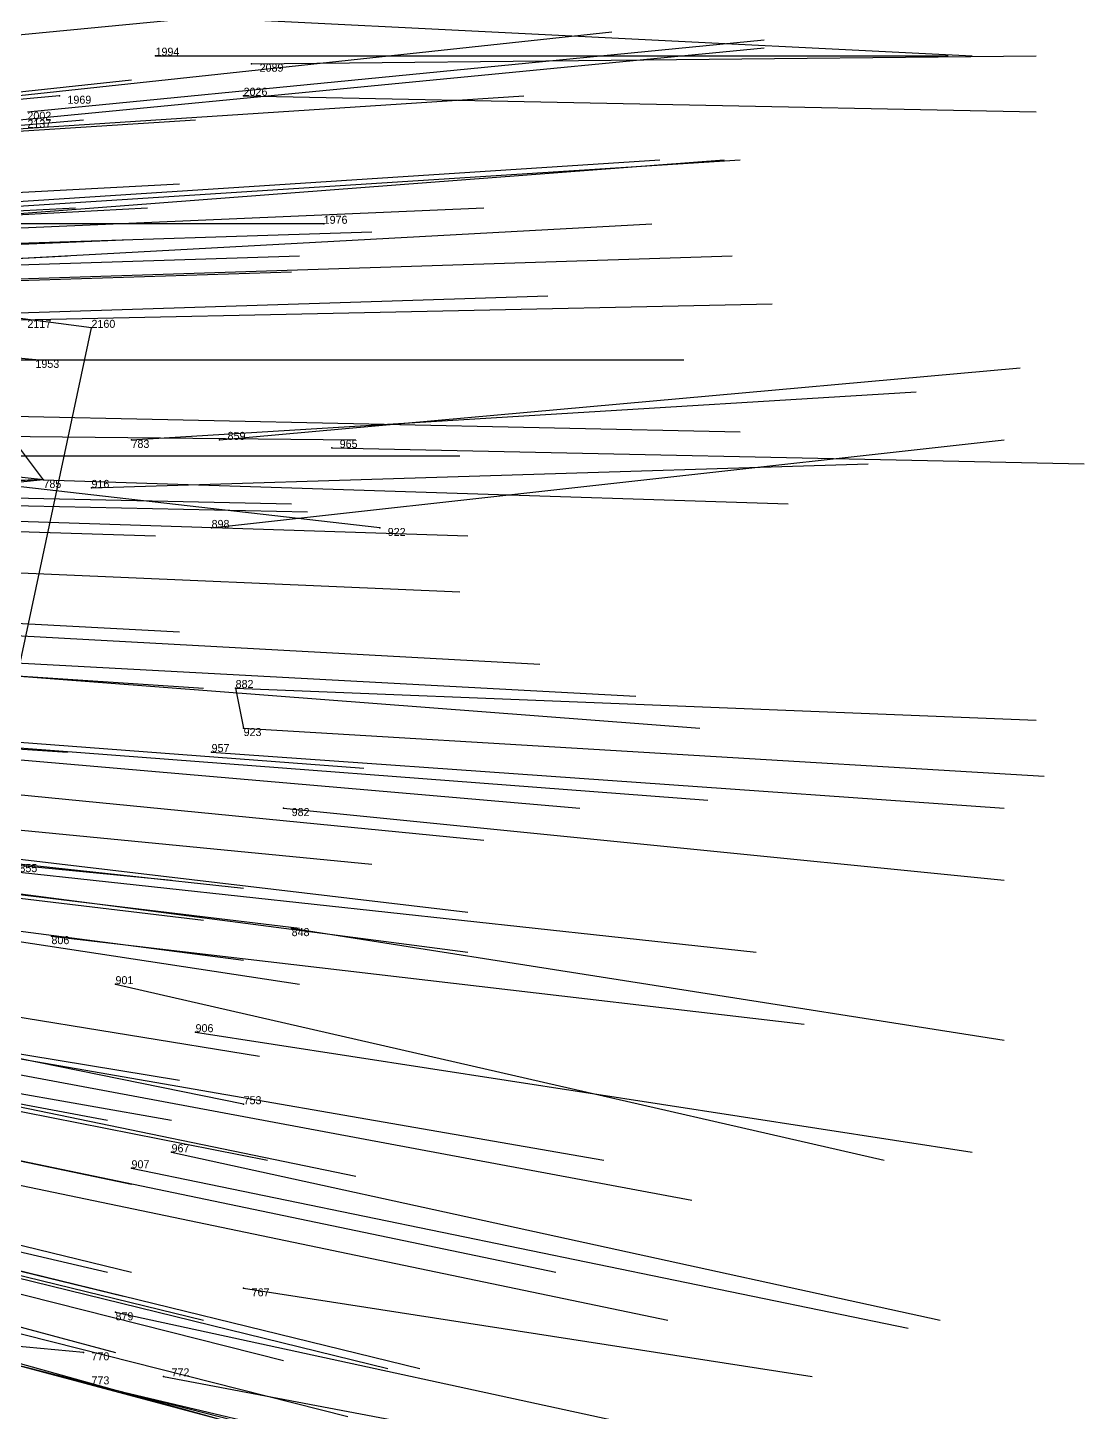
# Model space of a CAD drawing. Extents: x -0.5 to 0.59, y -0.5 to 0.58.
# Drawn here: x 0.455 to 0.587, y -0.1235 to 0.0495 of the extents above; entities that cross this region are included whole.
import ezdxf

# ---------------------------------------------------------------- set-up
doc = ezdxf.new("R2010")
doc.units = 0
for name, color, linetype in [('Facilities', 3, 'CONTINUOUS'), ('Facilities_lines', 3, 'CONTINUOUS'), ('Normals', 1, 'CONTINUOUS'), ('Source_points', 5, 'CONTINUOUS'), ('Text', 3, 'CONTINUOUS')]:
    doc.layers.add(name, color=color, linetype=linetype)

msp = doc.modelspace()

# ---------------------------------------------------------------- linework, layer by layer
at = {"layer": 'Facilities', "color": 3}
for p in [(0.471, 0.046, -1.183), (0.483, 0.045, -1.214), (0.459, 0.041, -1.25), (0.482, 0.041, -1.209), (0.492, 0.025, -1.25), (0.456, 0.008, -1.25), (0.468, -0.002, -1.169), (0.479, -0.002, -1.199), (0.493, -0.003, -1.234), (0.457, -0.007, -1.142), (0.463, -0.008, -1.157), (0.478, -0.013, -1.195), (0.499, -0.013, -1.249), (0.481, -0.033, -1.205), (0.478, -0.041, -1.198), (0.487, -0.048, -1.224), (0.458, -0.064, -1.155), (0.488, -0.063, -1.23), (0.466, -0.07, -1.177), (0.476, -0.076, -1.205), (0.482, -0.085, -1.25), (0.473, -0.091, -1.204), (0.468, -0.093, -1.192), (0.482, -0.108, -1.236), (0.466, -0.111, -1.197), (0.462, -0.116, -1.25), (0.472, -0.119, -1.218), (0.463, -0.12, -1.196)]:
    msp.add_point(p, dxfattribs=at)
at = {"layer": 'Facilities_lines', "color": 3}
for p, q in [((0.45, -0.049, -1.25), (0.463, 0.012, -1.25)), ((0.457, -0.007, -1.142), (0.451, 0.001, -1.127)), ((0.457, -0.007, -1.142), (0.404, -0.001, -1.009)), ((0.457, -0.007, -1.142), (0.396, -0.008, -0.989)), ((0.457, -0.007, -1.142), (0.398, -0.009, -0.994)), ((0.457, -0.007, -1.142), (0.418, -0.011, -1.045)), ((0.481, -0.033, -1.205), (0.482, -0.038, -1.209))]:
    msp.add_line(p, q, dxfattribs=at)
at = {"layer": 'Normals', "color": 1}
for p, q in [((0.396, 0.043, -0.996), (0.489, 0.052, -0.959)), ((0.473, 0.051, -1.19), (0.573, 0.046, -1.184)), ((0.435, 0.039, -1.093), (0.528, 0.049, -1.056)), ((0.454, 0.038, -1.14), (0.547, 0.047, -1.103)), ((0.455, 0.039, -1.141), (0.547, 0.048, -1.104)), ((0.471, 0.046, -1.183), (0.57, 0.046, -1.172)), ((0.483, 0.045, -1.214), (0.581, 0.046, -1.237)), ((0.376, 0.033, -0.944), (0.468, 0.043, -0.907)), ((0.459, 0.041, -1.25), (0.415, 0.037, -1.161)), ((0.425, 0.035, -1.066), (0.517, 0.041, -1.029)), ((0.482, 0.041, -1.209), (0.581, 0.039, -1.219)), ((0.37, 0.03, -0.927), (0.462, 0.038, -0.89)), ((0.384, 0.032, -0.962), (0.476, 0.038, -0.925)), ((0.442, 0.027, -1.106), (0.534, 0.033, -1.068)), ((0.45, 0.026, -1.126), (0.542, 0.033, -1.089)), ((0.451, 0.027, -1.131), (0.544, 0.033, -1.094)), ((0.381, 0.025, -0.955), (0.474, 0.03, -0.918)), ((0.368, 0.022, -0.921), (0.461, 0.027, -0.884)), ((0.378, 0.022, -0.946), (0.47, 0.027, -0.909)), ((0.42, 0.023, -1.051), (0.512, 0.027, -1.013)), ((0.492, 0.025, -1.25), (0.428, 0.025, -1.173)), ((0.441, 0.02, -1.103), (0.533, 0.025, -1.066)), ((0.374, 0.019, -0.936), (0.467, 0.023, -0.899)), ((0.405, 0.021, -1.013), (0.498, 0.024, -0.977)), ((0.367, 0.016, -0.919), (0.46, 0.021, -0.882)), ((0.396, 0.018, -0.992), (0.489, 0.021, -0.955)), ((0.45, 0.018, -1.125), (0.543, 0.021, -1.089)), ((0.395, 0.016, -0.989), (0.488, 0.019, -0.953)), ((0.463, 0.012, -1.25), (0.417, 0.018, -1.161)), ((0.427, 0.013, -1.069), (0.52, 0.016, -1.031)), ((0.454, 0.013, -1.136), (0.548, 0.015, -1.1)), ((0.456, 0.008, -1.25), (0.415, 0.012, -1.159)), ((0.444, 0.008, -1.109), (0.537, 0.008, -1.072)), ((0.479, -0.002, -1.199), (0.579, 0.007, -1.192)), ((0.468, -0.002, -1.169), (0.566, 0.004, -1.154)), ((0.451, 0.001, -1.127), (0.544, -0.001, -1.09)), ((0.404, -0.001, -1.009), (0.496, -0.002, -0.972)), ((0.478, -0.013, -1.195), (0.577, -0.002, -1.188)), ((0.493, -0.003, -1.234), (0.587, -0.005, -1.268)), ((0.416, -0.004, -1.041), (0.509, -0.004, -1.003)), ((0.463, -0.008, -1.157), (0.56, -0.005, -1.133)), ((0.499, -0.013, -1.249), (0.438, -0.006, -1.17)), ((0.396, -0.008, -0.989), (0.488, -0.01, -0.952)), ((0.457, -0.007, -1.142), (0.55, -0.01, -1.105)), ((0.398, -0.009, -0.994), (0.49, -0.011, -0.957)), ((0.378, -0.011, -0.945), (0.471, -0.014, -0.908)), ((0.418, -0.011, -1.045), (0.51, -0.014, -1.007)), ((0.417, -0.017, -1.043), (0.509, -0.021, -1.006)), ((0.382, -0.021, -0.955), (0.474, -0.026, -0.918)), ((0.427, -0.025, -1.068), (0.519, -0.03, -1.031)), ((0.385, -0.027, -0.964), (0.477, -0.033, -0.926)), ((0.438, -0.029, -1.098), (0.531, -0.034, -1.061)), ((0.447, -0.031, -1.119), (0.539, -0.038, -1.082)), ((0.481, -0.033, -1.205), (0.581, -0.037, -1.212)), ((0.367, -0.035, -0.922), (0.46, -0.041, -0.885)), ((0.404, -0.036, -1.015), (0.497, -0.043, -0.977)), ((0.482, -0.038, -1.209), (0.582, -0.044, -1.217)), ((0.431, -0.04, -1.082), (0.524, -0.048, -1.045)), ((0.448, -0.04, -1.124), (0.54, -0.047, -1.087)), ((0.478, -0.041, -1.198), (0.577, -0.048, -1.199)), ((0.42, -0.043, -1.055), (0.512, -0.052, -1.018)), ((0.405, -0.046, -1.02), (0.498, -0.055, -0.983)), ((0.381, -0.048, -0.959), (0.473, -0.057, -0.921)), ((0.39, -0.048, -0.982), (0.482, -0.058, -0.944)), ((0.487, -0.048, -1.224), (0.577, -0.057, -1.266)), ((0.417, -0.05, -1.05), (0.51, -0.061, -1.014)), ((0.385, -0.051, -0.972), (0.477, -0.062, -0.934)), ((0.397, -0.052, -1.002), (0.489, -0.063, -0.964)), ((0.39, -0.055, -0.985), (0.482, -0.067, -0.948)), ((0.418, -0.054, -1.053), (0.51, -0.066, -1.017)), ((0.397, -0.056, -1.003), (0.489, -0.07, -0.967)), ((0.454, -0.056, -1.143), (0.546, -0.066, -1.105)), ((0.392, -0.064, -0.994), (0.484, -0.079, -0.957)), ((0.458, -0.064, -1.155), (0.552, -0.075, -1.124)), ((0.488, -0.063, -1.23), (0.577, -0.077, -1.273)), ((0.383, -0.067, -0.971), (0.474, -0.082, -0.934)), ((0.374, -0.07, -0.952), (0.465, -0.087, -0.914)), ((0.466, -0.07, -1.177), (0.562, -0.092, -1.168)), ((0.382, -0.071, -0.971), (0.473, -0.087, -0.934)), ((0.482, -0.085, -1.25), (0.413, -0.071, -1.179)), ((0.394, -0.074, -1.001), (0.485, -0.092, -0.965)), ((0.377, -0.076, -0.962), (0.468, -0.095, -0.924)), ((0.404, -0.075, -1.028), (0.496, -0.094, -0.992)), ((0.435, -0.076, -1.104), (0.527, -0.092, -1.068)), ((0.476, -0.076, -1.205), (0.573, -0.091, -1.223)), ((0.447, -0.08, -1.136), (0.538, -0.097, -1.099)), ((0.378, -0.084, -0.968), (0.468, -0.106, -0.93)), ((0.375, -0.085, -0.961), (0.465, -0.106, -0.924)), ((0.377, -0.087, -0.967), (0.467, -0.109, -0.93)), ((0.43, -0.087, -1.097), (0.521, -0.106, -1.06)), ((0.387, -0.09, -0.992), (0.477, -0.112, -0.956)), ((0.473, -0.091, -1.204), (0.569, -0.112, -1.218)), ((0.376, -0.092, -0.969), (0.466, -0.116, -0.931)), ((0.444, -0.093, -1.134), (0.535, -0.112, -1.097)), ((0.468, -0.093, -1.192), (0.565, -0.113, -1.202)), ((0.396, -0.094, -1.018), (0.487, -0.117, -0.982)), ((0.41, -0.096, -1.054), (0.5, -0.118, -1.016)), ((0.414, -0.096, -1.063), (0.504, -0.118, -1.026)), ((0.395, -0.101, -1.019), (0.485, -0.126, -0.982)), ((0.404, -0.101, -1.042), (0.495, -0.124, -1.006)), ((0.482, -0.108, -1.236), (0.553, -0.119, -1.306)), ((0.462, -0.116, -1.25), (0.406, -0.111, -1.168)), ((0.429, -0.111, -1.109), (0.519, -0.135, -1.071)), ((0.432, -0.112, -1.116), (0.522, -0.135, -1.078)), ((0.466, -0.111, -1.197), (0.563, -0.132, -1.2)), ((0.472, -0.119, -1.218), (0.567, -0.137, -1.246)), ((0.463, -0.12, -1.196), (0.56, -0.143, -1.202))]:
    msp.add_line(p, q, dxfattribs=at)
at = {"layer": 'Source_points', "color": 5}
for p in [(0.463, 0.012, -1.25), (0.482, -0.038, -1.209)]:
    msp.add_point(p, dxfattribs=at)

# ---------------------------------------------------------------- texts
at = {"layer": 'Text', "color": 3}
for s, p in [('1994', (0.471, 0.046, -1.183)), ('2089', (0.484, 0.044, -1.214)), ('2026', (0.482, 0.041, -1.209)), ('1969', (0.46, 0.04, -1.25)), ('2002', (0.455, 0.038, -1.141)), ('2137', (0.455, 0.037, -1.14)), ('1976', (0.492, 0.025, -1.25)), ('2117', (0.455, 0.012, -1.136)), ('2160', (0.463, 0.012, -1.25)), ('1953', (0.456, 0.007, -1.25)), ('859', (0.48, -0.002, -1.199)), ('783', (0.468, -0.003, -1.169)), ('965', (0.494, -0.003, -1.234)), ('785', (0.457, -0.008, -1.142)), ('916', (0.463, -0.008, -1.157)), ('898', (0.478, -0.013, -1.195)), ('922', (0.5, -0.014, -1.249)), ('882', (0.481, -0.033, -1.205)), ('923', (0.482, -0.039, -1.209)), ('957', (0.478, -0.041, -1.198)), ('982', (0.488, -0.049, -1.224)), ('855', (0.454, -0.056, -1.143)), ('806', (0.458, -0.065, -1.155)), ('848', (0.488, -0.064, -1.23)), ('901', (0.466, -0.07, -1.177)), ('906', (0.476, -0.076, -1.205)), ('753', (0.482, -0.085, -1.25)), ('967', (0.473, -0.091, -1.204)), ('907', (0.468, -0.093, -1.192)), ('767', (0.483, -0.109, -1.236)), ('879', (0.466, -0.112, -1.197)), ('770', (0.463, -0.117, -1.25)), ('773', (0.463, -0.12, -1.196)), ('772', (0.473, -0.119, -1.218))]:
    msp.add_text(s, height=0.001, dxfattribs=at).set_placement(p)

doc.saveas('drawing.dxf')
